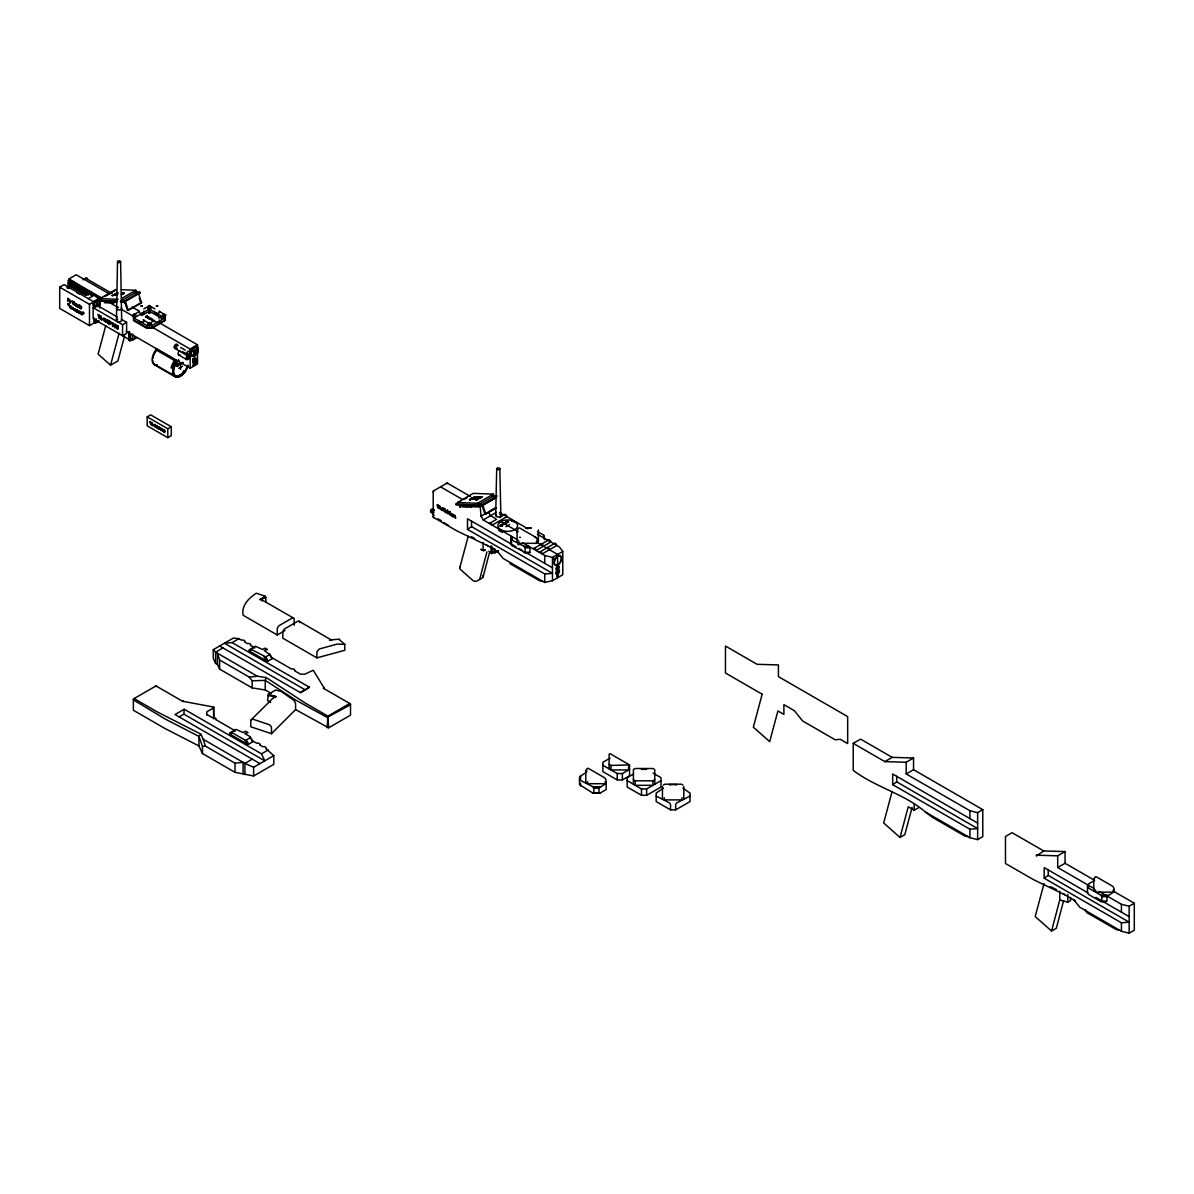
<?xml version="1.0" encoding="UTF-8"?>
<svg xmlns="http://www.w3.org/2000/svg" width="1194" height="1194" viewBox="0 0 1194 1194"><rect width="100%" height="100%" fill="white"/><g stroke="black" fill="none" stroke-linecap="round" stroke-linejoin="round"><path stroke-width="1.5" d="M606.194 783.189L606.194 781.025A2.866 1.657 60 0 0 604.164 777.518L588.717 768.593A2.866 1.657 60 0 0 586.702 769.772L586.702 771.936L579.523 776.921L579.523 784.562L592.836 793.1L600.06 793.1L606.194 789.562L606.194 783.189L599.015 788.174L599.015 792.846L600.06 793.1M609.134 768.876L609.134 754.175L610.059 753.653L629.551 764.906L629.551 775.772L622.387 779.921L617.223 779.921L602.88 771.637L602.88 762.294L610.059 758.145M117.505 261.71L116.46 320.32M495.674 515.465L496.704 468.749M183.861 714.131L184.234 709.236L261.471 753.832L264.784 760.847L183.861 714.131L179.085 716.893M195.219 355.513C195.816 353.722 193.383 357.573 193.413 355.2M194.488 346.947C191.592 350.051 196.607 347.305 195.219 347.364M196.129 360.095C195.92 357.379 193.085 362.289 195.547 361.11M433.676 510.331L433.631 509.987A1.687 0.97 -60 0 0 431.318 511.331L431.318 512.047A1.687 0.97 -60 0 0 432.795 512.166C431.915 514.435 433.213 508.047 431.571 510.942C434.944 512.48 428.258 511.584 432.929 511.107L431.944 511.495L432.84 510.584M432.198 510.629L431.467 510.196L431.601 511.286M505.122 523.912C502.659 521.614 504.943 525.479 504.42 523.42M147.787 307.753L149.354 305.455L150.907 307.753M150.907 323.723L147.787 323.723M150.384 323.723L149.354 326.022L148.31 323.723M528.763 546.419L526.688 546.419M478.988 496.853L480.212 496.808L478.078 497.45M479.63 579.463L486.943 551.807M483.077 576.941L489.465 552.747M1044.019 883.62L1035.198 916.544L1051.541 931.036L1059.765 899.918L1059.765 891.172M1063.63 900.619L1056.317 928.275L1051.541 931.036M99.445 297.948L69.252 279.277M90.804 293.217L91.057 294.455L91.58 293.142M105.759 325.619L98.117 354.14L110.549 365.17L117.907 360.916L124.549 336.126M110.549 365.17L119.101 333.29M459.854 567.478L468.242 536.166M892.037 791.771L883.679 822.964L900.022 837.457L904.798 834.696L912.112 807.428M900.022 837.457L908.246 806.771L914.231 810.233L919.007 807.472M197.338 347.558C196.488 350.439 199.697 346.648 196.368 347.529M504.958 523.733L504.584 523.524M501.181 525.136L501.928 525.569M270.605 702.385L267.605 700.654L268.351 694.281L275.71 690.028L281.187 691.445L294.276 700.594L295.545 703.326L295.59 709.579L328.619 727.803L327.887 716.131L305.082 702.967L266.322 677.61L265.247 680.386L265.247 689.953L271.217 693.401M474.152 496.973L475.331 496.764M116.4 295.037L114.908 295.381L116.266 295.037M473.914 498.928L473.123 499.286L473.764 498.928M116.131 294.814L117.4 294.47L116.131 294.828M473.645 498.704L474.899 498.316L474.122 498.719M115.46 294.217L114.564 294.067M196.368 351.603L198.219 351.29L198.219 348.126M101.43 300.351L99.998 300.754L100.953 300.201M474.376 496.973L475.316 496.719M113.639 295.082L113.594 295.022M433.198 491.943L433.929 490.674M460.406 505.957L459.675 507.226L463.048 504.42M1037.093 854.77L1036.362 856.038L1043.72 850.949L1065.063 851.576L1065.063 863.277L1094.047 880.008M261.964 600.985A3.119 1.791 -60.1 0 0 259.755 599.716L265.292 596.254L266.187 602.492M113.057 295.306L114.325 294.993M472.749 497.808L474.809 497.376M474.794 498.032L477.033 497.122L475.854 497.57M177.787 364.468L178.637 364.23L177.787 365.752M180.891 363.872L180.1 364.245L180.891 362.991M191.577 356.379L191.846 354.797L190.846 355.946L193.965 356.588M472.899 498.182L474.122 497.525L472.063 497.958M1087.495 885.351L1087.495 892.993L1088.54 894.455L1100.793 901.53L1106.987 901.276L1106.987 896.604L1114.151 891.619L1114.151 889.455A2.866 1.657 60 0 0 1112.136 885.948L1096.689 877.023A2.866 1.657 60 0 0 1094.659 878.202M180.891 363.663L180.891 363.245M177.787 364.692L177.787 365.543M190.846 350.275L190.965 355.484C188.607 353.379 194.413 351.185 190.846 350.275L193.234 347.32M191.577 350.708L193.965 347.738M190.219 355.066L191.234 354.424L191.846 356.051M196.607 347.126L197.592 347.23L196.473 348.335M195.219 355.872L197.592 352.902L196.473 352.424M202.458 753.533L202.458 746.399L198.965 736.429L164.936 718.907L133.37 699.848L134.116 698.565L156.921 711.743L200.831 734.116L198.965 736.429L198.965 745.981L202.458 753.533L235.024 772.324L253.621 775.996L273.799 764.354L273.799 755.638L265.635 748.384A2.075 1.194 0 0 0 265.307 746.937A2.075 1.194 0 0 0 262.784 746.743L259.635 744.922A2.075 1.194 0 0 0 259.307 743.474A2.075 1.194 0 0 0 256.8 743.28L252.427 740.758L250.039 736.608L244.83 733.609L248.053 732.594M188.264 357.916L187.816 358.663M156.877 348.812L155.966 349.842A10.925 6.313 -60 0 0 152.131 360.379A10.925 6.313 -60 0 0 156.877 365.289M121.594 294.709L122.43 294.381L121.087 294.411M122.37 293.948L123.385 293.814L122.146 293.873M473.451 498.704L474.675 498.256M271.486 733.683L271.486 727.952A3.119 2.209 45 0 0 268.784 724.504L253.471 719.4A3.119 2.209 45 0 0 250.77 721.057L250.77 726.788L271.486 733.683L295.59 709.579M251.218 719.788L274.053 697.117M178.622 359.872L176.757 361.842A10.925 6.313 -60 0 0 175.906 377.125A10.925 6.313 -60 0 0 188.07 365.334M477.525 499.599L478.376 498.793L477.152 499.122M149.907 313.455L149.354 312.679L148.802 313.455M511.689 537.166L511.689 538.016M511.689 538.867L511.689 539.718M519.539 537.345L520.465 537.345M534.987 537.345L535.912 537.345M543.748 538.016L543.748 537.166M187.965 356.394L188.324 356.185M557.613 571.239L557.896 570.941M432.332 510.48L433.526 509.928A1.687 0.97 -60 0 1 434.064 509.972M339.081 639.521L344.797 644.357L344.797 650.297L316.888 657.864L282.799 638.178L282.799 632.447A3.119 1.806 -60 0 1 285.008 628.626L297.515 621.402A3.119 1.806 -60 0 1 299.724 622.686M471.54 526.614L552.464 573.329L544.733 573.971L467.496 529.375L471.54 526.614L471.54 521.091M305.351 689.953L309.395 687.192L232.158 642.596L224.442 643.238L305.351 689.953L300.575 692.714L219.651 645.999M896.709 781.861L977.632 828.576L969.901 829.203L892.664 784.622L896.709 781.861L896.709 776.339M1048.228 875.426L1129.151 922.141L1121.42 922.783L1044.183 878.187L1048.228 875.426L1048.228 869.904M558.091 573.523C558.628 572.001 556.195 574.18 558.091 572.642M183.324 362.663L182.533 362.334M457.899 504.271L458.571 504.48M115.281 294.381L114.922 294.187M470.824 499.196L471.839 498.883L470.332 499.167M151.966 320.007L152.742 319.35M93.908 317.753L93.908 323.067L89.49 325.604L59.7 308.41L59.7 287.172L64.118 284.62L94.087 302.022L99.221 299.052M68.521 282.515L68.745 283.097M69.894 281.829L70.849 281.277L89.431 292.008L88.475 294.679L69.894 283.963L69.894 281.829L88.475 292.56L89.431 292.008M68.745 282.381C65.864 286.112 73.312 280.694 68.521 283.754M70.491 282.56L68.745 284.336L68.327 283.381M71.416 283.097L68.431 285.097M69.118 285.232L72.356 283.635L69.356 285.635M69.118 285.5L72.356 283.635M70.058 285.769L73.282 284.172L70.058 286.038M70.297 286.187L73.043 284.038M67.536 288.366L68.565 286.978L69.565 288.142M70.983 286.306L74.222 284.709L71.222 286.724M70.983 286.575L74.222 284.709M67.983 288.455L69.565 287.545M82.968 279.844L85.714 278.262A2.597 1.507 -60 0 1 87.49 278.814M71.924 286.844L75.162 285.262L72.162 287.261M71.924 287.127L75.162 285.262M72.864 287.381L76.088 285.799L73.103 287.799M72.864 287.664L76.088 285.799M74.028 288.336L77.028 286.336M74.729 288.47L77.953 286.873L74.968 288.873M74.729 288.739L77.953 286.873M75.655 289.008L78.894 287.411L75.894 289.411M75.655 289.276L78.894 287.411M76.595 289.545L79.834 287.948L76.834 289.963M76.595 289.814L79.834 287.948M77.774 290.5L80.759 288.485M78.461 290.62L81.699 289.038L78.7 291.037M78.461 290.903L81.699 289.038M79.401 291.157L82.625 289.575L79.64 291.575M79.401 291.44L82.625 289.575M80.326 291.694L83.565 290.112L80.565 292.112M80.326 291.978L83.565 290.112M81.267 292.231L84.505 290.649L81.505 292.649M81.267 292.515L84.505 290.649M82.192 292.784L85.431 291.187L82.446 293.187M82.192 293.052L85.431 291.187M83.132 293.321L86.371 291.724L83.371 293.739M83.132 293.59L86.371 291.724M84.073 293.858L87.296 292.261L84.311 294.276M84.073 294.127L87.296 292.261M84.998 294.396L88.237 292.814L85.237 294.814M84.998 294.679L88.237 292.814M85.938 294.933L88.237 293.888L86.177 295.351M85.938 295.216L88.237 293.888M88.237 298.634L93.998 295.321L99.52 299.052M94.087 301.44C108.624 294.052 88.177 301.097 94.087 307.455M59.7 287.172L89.49 304.366L93.908 301.828L93.908 307.724M100.55 300.366L99.968 298.619L115.788 289.485L116.37 291.232M93.908 302.455L99.848 299.037L99.848 304.306L94.236 307.545M116.952 301.798L98.624 301.097L98.356 300.291L101.52 298.455M104.684 296.634L114.176 291.157M116.027 293.44L117.788 293.231M116.475 293.187L117.579 293.052M121.952 319.649L126.609 322.335L126.609 333.38L122.564 335.723L93.132 318.723L93.132 307.679L97.177 305.351L117.31 316.977M115.728 294.903L116.878 295.067M117.057 294.142L117.833 294.291M96.804 306.634L99.52 305.231L99.221 298.485M122.713 293.47L123.803 293.634M123.146 293.217L124.295 293.381M123.594 292.963L124.355 293.112M104.132 301.306L104.594 302.724L113.43 303.067L116.221 301.455M121.549 298.485L135.788 290.261L136.37 292.023L120.549 301.142M120.355 301.142L124.027 301.276L139.847 292.157L140.101 292.963L124.295 302.082L120.624 301.948M98.818 320.485L96.057 322.082L96.057 318.634M98.803 321.305L95.102 323.44L95.102 320.052M141.534 302.709L128.295 310.35L125.34 301.336L124.519 301.306L127.46 310.321L141.534 302.709L138.594 293.694L137.758 293.664M139.414 311.455L133.534 314.843L133.534 320.619L146.772 328.26L151.922 328.26L165.16 320.619L165.16 316.977M143.832 308.903L146.772 307.201L151.922 307.201L154.862 308.903M93.132 307.679L122.564 324.678L126.609 322.335M136.847 316.335L149.354 309.112L161.862 316.335L158.727 318.141M143.101 314.843L149.354 311.231L161.862 318.455M148.802 317.425C145.325 318.231 151.892 317.888 147.981 318.111M151.548 319.082C148.22 319.858 154.16 318.455 151.131 319.977M152.31 319.455L152.787 319.902M154.041 320.843L149.354 323.559L143.101 319.947M133.534 317.813L146.772 325.469L151.922 325.469L165.16 317.813M129.161 340.394L129.907 340.827L129.161 331.484L129.161 340.394L131.922 338.798M165.16 319.947L151.922 327.589L146.772 327.589L133.534 319.947M129.907 340.827L135.415 337.633L134.683 337.215M130.624 334.454L130.624 338.917L132.653 340.081L136.698 337.753M151.847 326.947L190.174 349.081L197.532 344.827L197.532 363.946L190.174 368.185L126.295 331.305M193.309 350.842L196.428 349.678L196.428 353.081L193.861 354.558L193.309 350.842L196.428 349.678M193.309 354.245L196.428 353.081M181.428 363.722L182.518 363.095L181.906 362.573M192.756 359.051L194.965 357.782L196.428 358.633L196.428 361.528L194.219 362.797L192.756 361.946L192.756 359.051L194.219 359.901L196.428 358.633M178.772 368.409L182.458 366.274M193.383 362.304L195.577 361.036L195.577 364.424L193.189 365.603L195.577 364.424M147.19 416.885L150.683 414.87L171.279 426.751L171.279 435.676L167.787 437.691L147.19 425.795L147.19 416.885L167.787 428.78L171.279 426.751M470.526 496.51L447.168 483.033L433.198 491.092L433.198 517.211L456.78 530.823L487.958 545.852M431.318 511.331L433.631 509.987L430.959 511.107A1.687 0.97 -60 0 1 433.273 509.778A1.687 0.97 -60 0 1 434.004 510.211M432.556 510.898L430.959 511.823A1.687 0.97 -60 0 0 432.706 511.659M433.885 510.137A1.687 0.97 -60 0 0 432.422 511.957L433.123 511.554M432.735 513.121A1.687 0.97 -60 0 1 432.422 512.674L433.123 512.271M457.481 502.495L473.287 493.361L493.301 494.137L493.868 495.898L478.048 505.032L477.481 503.271L457.481 502.495L458.048 504.256M496.032 497.749L481.794 505.972L456.123 504.972L455.869 504.166L460.615 501.42M463.779 499.599L466.944 497.779M473.242 498.793L474.391 498.943M475.331 498.167L474.376 498.137L475.54 497.674M477.943 496.659L477.331 497.017M265.247 689.953L252.188 687.923L219.621 669.118L217.472 664.476L215.607 663.416L213.278 658.387L213.278 649.685L233.442 638.029L238.964 638.671L241.606 640.193A2.075 1.194 0 0 1 244.128 640.387A2.075 1.194 0 0 1 244.457 641.835L247.606 643.656A2.075 1.194 0 0 1 250.113 643.85A2.075 1.194 0 0 1 250.456 645.297L254.815 647.82L253.038 647.641M477.928 496.838L476.376 496.988L477.167 496.704M476.913 498.226L477.869 497.764M480.033 497.465L480.988 497.495M480.66 497.107L482.376 496.898L481.092 496.853M477.376 499.346L478.212 499.167M222.965 647.909L215.607 652.148L215.607 663.416M232.158 642.596L238.964 638.671M461.63 505.181L462.093 506.614L470.929 506.957L475.122 504.54M477.481 503.271L493.301 494.137M455.869 504.166L481.54 505.166L495.764 496.943M496.107 508.286L484.973 514.211L482.018 505.181L496.092 497.57M518.047 540.076L483.227 519.972L481.018 516.151L486.898 512.763M489.838 511.062L495.719 507.659M484.973 514.211L495.271 508.256M266.68 649.029L265.128 648.133L262.411 649.446L255.426 646.267L248.994 649.984L249.292 651.014L251.695 649.626L265.725 656.879L269.769 654.551L264.262 650.506L267.486 649.491M265.292 596.254L256.277 593.239C249.068 597.836 241.054 605.761 243.173 615.298L277.262 634.984L284.948 630.551M483.227 519.972L496.465 512.33M496.689 519.256L489.331 523.509A2.075 1.194 60 0 1 490.749 523.062A2.075 1.194 60 0 1 492.167 525.136L506.883 516.644A2.075 1.194 60 0 0 505.465 514.569A2.075 1.194 60 0 0 504.047 515.002M499.629 517.554L502.57 515.853M182.473 701.221L213.592 707.042L213.86 718.997M184.234 709.236L175.04 714.549L259.993 763.608M249.292 651.014L266.337 660.849L268.113 661.028L272.157 658.685L269.471 653.521M502.435 526.121C496.719 525.091 504.644 523.688 502.107 525.673M505.883 526.703L509.554 524.584M483.854 550.658L485.286 549.837A3.119 2.209 14.8 0 1 480.943 549.225L483.854 550.658L481.466 549.688M517.062 532.076L517.972 531.554M213.86 707.743L206.756 711.848L206.756 715.057M491.077 545.748L491.077 553.389L497.331 550.643M492.54 547.464L492.54 551.912L494.57 553.091L498.614 550.747M518.897 541.166L518.897 543.33L536.554 543.33L538.39 542.27L538.39 529.912M300.201 692.505L309.395 687.192M247.248 732.116L245.695 731.235L242.979 732.549L235.994 729.355L229.561 733.071L229.86 734.101L232.263 732.728L244.516 739.802L246.292 739.981L250.337 737.638L250.039 736.608M271.859 657.655L291.53 669.028A2.075 1.194 0 0 1 294.052 669.207A2.075 1.194 0 0 1 294.381 670.655L300.485 674.192L304.903 674.192L313.201 670.237L324.037 687.789L323.305 688.207L350.514 703.923L350.514 715.176L328.619 727.803M522.659 542.748L544.733 555.494L552.464 557.404L562.762 551.464L559.449 547.001L537.375 534.255M229.86 734.101L246.904 743.937L248.68 744.116L252.725 741.787L252.427 740.758M497.331 551.27L503.062 558.404L544.733 582.463L552.464 580.702L562.762 574.747L562.762 551.464M252.277 759.145L244.919 763.399L203.249 739.325L200.831 734.116M261.471 753.832L268.277 749.907M244.919 774.652L244.919 763.399L253.621 767.279L273.799 755.638M609.134 764.369L610.985 765.429L629.551 764.906M602.88 765.264L617.223 773.548L622.387 773.548L629.551 769.414M633.536 773.996L627.149 777.667L627.149 787.01L641.491 795.294L646.641 795.294L660.998 787.01L660.998 777.667L653.028 773.07M633.402 779.757L635.253 780.816L652.894 780.816L654.745 779.757M627.149 780.637L641.491 788.921L646.641 788.921L660.998 780.637M663.282 785.025L664.804 784.204L681.401 784.204L682.938 785.025M663.357 788.1L656.193 793.1L656.193 801.592L670.535 809.875L675.685 809.875L690.028 801.592L690.028 793.1L682.849 788.1M853.217 743.355L860.576 739.116L892.202 757.369L913.544 757.996L913.544 769.697L982.781 809.666L982.781 836.636L977.632 839.621L969.901 837.695L925.29 811.95C904.634 793.891 875.247 787.264 853.217 770.324L853.217 743.355L884.844 761.623L906.186 762.25L913.544 757.996M884.844 761.623L892.202 757.369M906.186 762.25L906.186 773.936L913.544 769.697M906.186 773.936L969.901 810.726L977.632 812.651L982.781 809.666M1036.362 855.188L1057.705 855.829L1065.063 851.576M1057.705 855.829L1057.705 867.516L1065.063 863.277M1094.659 880.366L1088.54 883.903L1088.54 888.082L1100.793 895.157L1101.838 896.604L1101.838 901.276M1059.765 899.918L1067.764 902.216L1070.525 900.619L1070.525 897.5M1099.122 891.425L1121.42 904.306L1129.151 906.216L1134.3 903.246L1134.3 930.216L1129.151 933.186L1121.42 931.275L1079.749 907.216L1074.018 900.082L1075.093 900.709L1063.108 893.784L1064.645 894.679L1033.467 879.635L1005.467 863.486L1005.467 836.516L1012.094 832.696L1043.72 850.949M339.603 639.148L329.529 640.014A3.119 1.806 -59.9 0 1 331.574 640.402M100.968 299.709L99.714 299.903L100.863 299.381M115.728 293.694L117.296 293.5M266.187 597.448L260.292 599.403M526.987 528.33L528.464 528.33M479.869 497.659L481.301 497.51M478.809 498.197C477.212 499.182 480.212 498.107 479.152 498.599M432.541 512.733A1.687 0.97 -60 0 1 432.541 510.077L432.84 512.614M123.4 301.47L122.325 301.575L125.668 303.336M449.511 514.077L448.392 512.271L449.511 512.838M510.808 539.509L524.106 546.345L525.151 547.792L525.151 552.464L511.838 545.628L510.808 544.18L510.808 536.748L511.838 536.509L511.838 539.27M524.106 546.345L528.897 546.345L529.927 547.792L529.927 552.464L524.106 552.718M579.523 779.891L592.836 786.727L593.866 788.174L593.866 792.846L592.836 793.1M675.685 784.816L676.714 784.562L669.491 784.562L670.535 784.816M656.193 796.07L669.491 802.905L670.535 804.353L670.535 809.875M1087.495 888.321L1088.54 888.082M73.67 309.664C72.013 304.724 70.401 309.485 73.804 309.649M117.579 292.709L116.758 293.052L117.639 292.799M217.472 664.476L217.472 653.222L219.621 659.998L249.248 677.102L257.277 676.222L266.322 677.61M249.248 677.102L252.188 680.804L265.247 680.386L295.59 700.027L327.156 717.4L350.514 704.773L349.767 703.49L327.887 716.131L327.156 727.803M202.458 746.399L205.398 746.101L235.024 763.205L243.069 762.324L243.069 773.578M273.59 698.371A3.119 2.209 45.2 0 1 276.292 696.729L267.605 695.609M198.219 351.29L197.1 352.021L197.592 352.902M134.056 314.291L133.012 314.888L134.056 315.485M134.056 315.992L133.012 316.589L134.056 317.186M164.653 317.186L165.384 316.156M330.081 639.7L331.753 639.626M477.301 498.555L477.451 498.48M148.31 306.052L147.787 308.664L150.907 308.664L150.384 306.052M147.787 306.962L150.907 306.962M163.085 315.694L164.653 315.694M134.056 315.783L135.609 315.783M163.085 315.783L164.653 315.783M147.787 324.514L150.907 324.514M148.31 325.425L147.787 322.813L150.907 322.813L150.384 325.425M446.437 483.451L447.914 483.451L447.168 483.033M525.151 547.792L529.927 547.792M525.151 552.464L529.927 552.464M155.265 686.356L156.727 686.356M641.491 769.384L646.641 769.384M592.836 786.727L600.06 786.727M593.866 788.174L599.015 788.174M593.866 792.846L599.015 792.846M1100.793 895.157L1108.032 895.157M1101.838 896.604L1106.987 896.604M1100.793 901.53L1106.226 901.53M459.675 506.375L468.257 506.629M471.69 506.734L480.272 506.987L481.018 516.151M344.797 644.357L337.111 644.103L319.305 648.984L316.947 651.625L316.888 657.864M121.251 289.694L135.788 290.261M134.34 291.933L139.847 292.157M134.609 292.739L140.101 292.963M99.968 298.619L118.161 299.321M98.356 300.291L116.908 301.007M127.46 310.321L128.295 310.35M491.853 495.823L497.346 496.032M476.242 499.734L477.376 499.779M148.862 317.589L147.728 316.813M194.488 346.588L196.861 346.812M195.219 347.021L197.592 347.23M190.846 355.946L193.234 356.17M233.606 730.743L235.382 730.922L215.711 719.549A2.075 1.194 0 0 0 215.383 718.101A2.075 1.194 0 0 0 212.86 717.922L206.756 714.385M148.728 317.679L148.205 318.111M542.882 581.388L539.628 580.791L510.002 563.687M268.351 694.281L275.635 696.505M968.05 836.636L964.797 836.024L932.23 817.218L925.29 811.95M1119.569 930.201L1116.315 929.604L1086.689 912.5L1085.48 909.798M690.028 796.07L676.714 802.905L675.685 804.353L675.685 809.875M68.745 279.575L68.192 286.814M182.383 351.618L185.652 353.454M437.944 518.838L438.631 519.077M471.346 536.718L474.705 538.33M1050.317 886.635L1056.615 889.649M491.077 552.553L491.853 552.941M261.322 599.567L293.53 618.059M159.28 311.455L165.16 314.843M537.464 531.554L543.598 535.091L544.643 539.658M499.51 512.39L527.897 528.793M85.714 278.262L112.117 293.5M109.699 294.112L76.162 274.754L68.804 279.008L102.341 298.366M132.056 307.022L138.444 310.709M159.205 322.708L197.532 344.827M148.071 316.589L146.847 317.514M440.556 486.853L462.362 499.435M495.361 518.494L490.57 515.733L488.376 511.913M500.152 521.256L517.703 531.39M536.867 542.449L557.613 554.434L557.613 577.717M110.326 302.977L118.31 307.589M121.504 309.425L134.28 316.813M190.219 351.887L191.219 352.334M180.682 347.514L185.279 350.17M174.667 348.305L186.801 355.305M76.864 292.62L79.804 294.321M1113.36 891.157L1134.3 903.246M66.983 287.545L67.983 288.112M99.371 306.067L99.371 307.395M515.972 546.748L467.496 518.763L467.496 529.375M518.987 548.494L522.315 550.404M525.435 552.21L552.464 567.807M99.221 306.56L99.445 303.142M178.578 354.902L186.667 359.573M1057.705 867.516L1094.346 888.679M977.632 823.054L892.664 773.996L892.664 784.622M431.258 510.554L432.019 510.913M486.421 544.971L498.405 551.897M1087.898 892.813L1044.183 867.575L1044.183 878.187M1095.838 897.395L1129.151 916.619M122.907 335.932L129.534 339.753L129.534 331.693M439.735 519.778L441.213 520.629M443.944 522.733L448.541 525.39M488.809 551.225L491.45 552.762M154.996 364.558L173.026 374.976M154.369 364.797L175.16 376.797M257.277 676.222L215.607 652.148L213.278 649.685M198.965 745.981L164.936 728.474L133.37 710.251L133.37 698.997L155.996 685.938L183.204 701.639L183.204 700.788M299.067 621.253L331.096 639.85M445.034 509.092L444.332 511.674L443.108 508.883L442.75 510.763L442.929 507.704L445.049 509.107M99.415 296.694L99.968 308.037M432.959 510.42L432.87 510.345A1.687 0.97 -60 0 0 431.84 509.151A1.687 0.97 -60 0 0 430.556 511.405A1.687 0.97 -60 0 0 432.049 511.748M557.329 570.792L558.091 570.657M544.643 539.3L543.598 535.091M510.808 541.419L511.838 542.867M433.198 516.36L433.929 517.644M269.769 654.551L272.157 658.685M265.725 656.879L268.113 661.028M263.949 656.7L266.337 660.849M250.337 737.638L252.725 741.787M246.292 739.981L248.68 744.116M244.516 739.802L246.904 743.937M482.854 505.226L485.809 514.241M481.54 505.166L481.794 505.972M470.466 505.525L470.929 506.957M139.235 298.172L140.713 302.679M124.027 301.276L124.295 302.082M112.952 301.649L113.43 303.067M203.249 739.325L205.398 746.101M251.382 648.596L251.695 649.626M231.949 731.698L232.263 732.728M557.583 572.941L557.001 574.001M499.823 468.749A1.567 0.895 0 0 1 497.495 469.526A1.567 0.895 0 0 1 497.495 467.973A1.567 0.895 0 0 1 499.823 468.749L500.868 515.465M120.624 261.71L121.669 320.32M1129.151 906.216L1129.151 933.186M1121.42 904.306L1121.42 912.171M1121.42 922.783L1121.42 931.275M1113.241 889.978L1113.241 892.157L1095.585 892.157L1095.585 889.978M1093.749 878.724L1093.749 891.082M1067.764 894.425L1067.764 902.216M977.632 812.651L977.632 839.621M969.901 810.726L969.901 818.591M969.901 829.203L969.901 837.695M914.231 803.711L914.231 810.233M683.774 786.473L683.774 798.831M681.938 797.726L681.938 799.89L664.282 799.89L664.282 797.726M662.446 786.473L662.446 798.831M654.745 784.249L654.745 769.563L652.894 768.503L635.253 768.503L633.402 769.563L633.402 784.249M652.894 780.816L652.894 785.309L635.253 785.309L635.253 780.816M646.641 788.921L646.641 795.294M641.491 788.921L641.491 795.294M628.626 765.429L628.626 769.936L610.985 769.936L610.985 765.429M622.387 773.548L622.387 779.921M617.223 773.548L617.223 779.921M605.268 781.548L605.268 783.712L587.612 783.712L587.612 781.548M585.776 770.294L585.776 782.652M580.568 775.473L580.568 779.652M580.568 783.234L580.568 786.01M552.464 557.404L552.464 580.702M544.733 555.494L544.733 563.344M544.733 573.971L544.733 582.463M537.464 542.807L537.464 540.643A2.866 1.657 60 0 0 535.449 537.136L520.002 528.211A2.866 1.657 60 0 0 517.972 529.39M536.554 541.166L536.554 543.33M517.062 529.912L517.062 542.27M494.57 548.628L494.57 553.091M491.824 546.688L491.824 553.822M483.077 542.345L483.077 550.255M449.526 512.838L449.243 512.092A1.627 0.94 60 0 0 448.705 511.748L448.078 513.42L449.526 514.077M433.526 509.928L433.526 510.733M324.037 687.789L324.037 688.639M294.172 625.223L294.172 619.477A3.119 1.806 -60 0 0 291.978 618.208L279.471 625.432A3.119 1.806 -60 0 0 277.262 629.253L277.262 634.984M253.621 767.279L253.621 775.996M252.188 680.804L252.188 687.923M235.024 763.205L235.024 772.324M219.621 659.998L219.621 669.118M213.592 707.042L213.592 718.295M195.398 364.319C195.503 355.931 198.383 362.857 193.189 362.2L193.383 365.707M194.219 359.901L194.219 362.797M193.861 351.17L193.861 354.558M190.174 349.081L190.174 368.185M188.458 355.812L187.667 356.125M188.458 358.693L187.354 359.17M180.607 365.215L180.607 369.468M167.787 428.78L167.787 437.691M151.922 325.469L151.922 328.26M149.354 309.112L149.354 311.231M146.772 325.469L146.772 328.26M132.653 334.141L132.653 340.081M122.564 324.678L122.564 335.723M97.55 300.351L97.55 305.619M96.192 301.142L96.192 306.41M94.236 301.53L94.386 307.455M89.49 304.366L89.49 325.604M88.475 292.56L88.475 294.679M70.849 281.277L70.849 283.411M553.315 559.508A5.463 3.149 -60 0 1 553.926 558.24M556.658 555.359A5.463 3.149 -60 0 1 558.583 554.837M432.9 512.957A1.687 0.97 -60 0 1 432.9 510.286L432.75 514.047A8.358 4.836 0 0 1 434.109 515.166M432.75 511.062A8.358 4.836 0 0 1 434.109 512.196M546.613 548.076A2.075 1.194 60 0 1 548.031 547.643A2.075 1.194 60 0 1 549.449 549.718M540.613 544.613A2.075 1.194 60 0 1 542.031 544.18A2.075 1.194 60 0 1 543.449 546.255M482.928 575.627A3.119 2.209 15 0 1 482.212 577.971L477.063 580.941A3.119 2.209 15 0 1 472.72 580.329L460.645 569.613A3.119 2.209 15 0 1 460.332 566.732M502.51 531.479A10.403 6 0 0 1 498.704 529.285M499.465 522.629A10.403 6 0 0 1 501.39 521.524M511.704 520.733A10.403 6 0 0 1 512.927 521.077M514.047 521.524A10.403 6 0 0 1 515.972 522.629M502.51 532.33A10.403 6 0 0 1 498.704 530.136M511.495 521.017A9.88 5.701 0 0 1 512.659 521.345M513.733 521.763A9.88 5.701 0 0 1 514.704 522.256M499.57 514.166A2.597 1.507 0 0 1 500.525 516.226A2.597 1.507 0 0 1 496.973 516.763A2.597 1.507 0 0 1 496.017 514.718M518.703 544.792A2.597 1.507 0 0 1 517.748 544.24M187.727 365.439A10.403 6 -60 0 1 175.414 376.349A10.403 6 -60 0 1 178.712 360.23M183.801 370.752A10.403 6 -60 0 1 183.01 371.827M180.294 374.468A10.403 6 -60 0 1 179.324 375.095M177.428 375.901A10.403 6 -60 0 1 174.13 375.603M173.488 375.14A10.403 6 -60 0 1 172.951 374.528M172.533 373.767A10.403 6 -60 0 1 172.22 372.901M172.22 368.498A10.403 6 -60 0 1 175.652 361.364M157.384 365.021A10.403 6 -60 0 1 155.727 364.871M154.369 364.095A10.403 6 -60 0 1 153.832 363.483M153.399 362.722A10.403 6 -60 0 1 152.907 360.872M152.907 358.663A10.403 6 -60 0 1 157.384 349.335M173.742 375.289A10.403 6 -60 0 1 172.384 374.498M171.115 367.856A10.403 6 -60 0 1 174.548 360.722M175.294 362.857A9.358 5.403 -60 0 1 176.011 361.886M184.548 371.17A10.403 6 -60 0 1 180.055 375.513M178.16 376.319A10.403 6 -60 0 1 172.772 372.334M172.712 371.274A10.403 6 -60 0 1 177.249 360.797M187.368 365.528A9.88 5.701 -60 0 1 175.667 375.901A9.88 5.701 -60 0 1 178.801 360.588M184.324 370.961A9.88 5.701 -60 0 1 183.563 371.991M182.742 372.931A9.88 5.701 -60 0 1 181.876 373.767M180.981 374.498A9.88 5.701 -60 0 1 180.055 375.095M178.249 375.856A9.88 5.701 -60 0 1 174.011 374.543M173.608 373.841A9.88 5.701 -60 0 1 173.13 372.08M173.07 371.05A9.88 5.701 -60 0 1 173.309 368.827M173.608 367.662A9.88 5.701 -60 0 1 174.518 365.304M175.115 364.17A9.88 5.701 -60 0 1 176.563 362.051M195.712 352.931A1.612 0.925 -60 0 1 194.07 353.185A1.612 0.925 -60 0 1 194.95 350.946A1.612 0.925 -60 0 1 196.279 351.469M179.876 354.767A2.597 1.507 -60 0 1 178.04 353.708A2.597 1.507 -60 0 1 179.876 350.514M121.31 307.679A2.597 1.507 0 0 1 120.37 309.724A2.597 1.507 0 0 1 116.818 309.186A2.597 1.507 0 0 1 117.758 307.127M121.31 319.574A2.597 1.507 0 0 1 120.37 321.619A2.597 1.507 0 0 1 116.818 321.067A2.597 1.507 0 0 1 117.758 319.022M175.831 348.185A2.343 1.358 -60 0 1 174.19 347.066A2.343 1.358 -60 0 1 176.115 344.23A2.343 1.358 -60 0 1 177.428 345.842M177.264 345.29A1.821 1.045 -60 0 1 178.055 345.529M177.264 348.155A1.821 1.045 -60 0 1 175.697 348.006M175.697 347.245A1.821 1.045 -60 0 1 176.608 345.663M174.921 347.857A1.821 1.045 -60 0 1 174.712 346.17A1.821 1.045 -60 0 1 176.16 344.648M159.683 320.798A2.597 1.507 0 0 1 156.742 322.276A2.597 1.507 0 0 1 154.563 320.41M159.324 320.037A2.597 1.507 0 0 1 159.593 320.41M143.877 311.127A2.597 1.507 0 0 1 141.623 313.38A2.597 1.507 0 0 1 139.37 311.127M143.877 320.037A2.597 1.507 0 0 1 141.967 322.276A2.597 1.507 0 0 1 139.116 320.41M159.324 311.127A2.597 1.507 0 0 1 157.414 313.365A2.597 1.507 0 0 1 154.563 311.485M90.177 292.843A1.612 0.925 60 0 1 91.326 292.187A1.612 0.925 60 0 1 92.46 294.157M69.983 282.5A1.612 0.925 60 0 1 68.998 281.277M68.998 279.963A1.612 0.925 60 0 1 70.983 281.097M505.48 523.062L503.972 522.554L506.898 522.987L505.48 523.062M501.241 525.942L499.704 525.718L501.241 525.942M150.25 318.47L149.235 318.723L150.25 318.47M77.983 311.38C75.52 315.35 76.103 306.037 77.983 311.38M80.073 312.664C77.565 315.5 78.476 307.336 80.073 312.664M178.816 364.304C179.831 366.603 180.13 361.663 178.816 364.304M188.473 357.185L187.712 357.827L188.473 357.185M558.12 572.016L557.329 572.627L558.12 572.016M77.013 305.261C78.043 311.335 79.386 303.067 77.013 305.261M79.923 306.933C81.147 312.709 83.058 303.783 79.923 306.933M445.034 510.614C446.153 516.689 447.407 508.48 445.034 510.614M451.869 514.554C452.884 520.614 454.257 512.39 451.869 514.554M68.133 303.604L68.058 304.813L68.133 303.604M68.849 304.007L68.759 305.216L68.849 304.007M82.953 312.156L82.864 313.365L82.953 312.156M83.655 312.559L83.58 313.768L83.655 312.559M502.196 524.256L504.211 524.435L502.241 524.166M505.928 522.106L507.943 522.285L505.928 522.106M69.565 300.187L67.804 301.425L67.804 298.187L69.565 300.187M159.608 427.795L158.921 427.243L159.608 427.795M176.428 365.424C177.234 368.065 177.384 363.633 176.428 365.424M159.936 429.168C157.026 429.541 159.966 424.542 159.936 429.168M71.894 301.231C74.207 309.067 74.073 299.873 71.894 301.231M121.669 292.978L122.698 292.933L121.684 292.873M78.595 311.395L79.476 313.112L78.595 311.395M77.61 311.216C76.401 313.47 76.804 307.813 77.61 311.216M74.073 309.47C75.864 313.932 76.162 306.291 74.073 309.47M80.311 307.052C80.267 310.664 82.446 306.351 80.311 307.052M158.862 428.377L159.533 429.303L158.906 428.273M440.571 508.569C442.347 513.062 442.72 505.465 440.571 508.569M187.682 353.364L187.712 353.26M557.329 568.195L557.329 568.195M556.807 576.015C558.135 578.881 558.956 572.135 556.807 576.015M113.43 324.201C112.146 331.663 111.952 318.604 113.43 324.201M115.534 325.41C114.355 332.887 113.923 319.753 115.534 325.41M161.399 428.885C160.877 434.004 159.996 425.467 161.399 428.885M471.794 498.361L472.809 498.346L471.884 498.271M69.177 299.978C67.759 301.351 68.356 297.321 69.177 299.978M74.431 309.724L75.371 310.559L74.506 309.634M440.944 508.823L441.87 509.659L440.944 508.823M71.506 306.5L71.162 308.171L70.356 305.828L69.849 307.425C68.819 301.127 69.446 311.306 70.491 306.47L71.327 308.828L71.506 306.5M72.431 307.709L73.491 308.589L72.431 307.709M77.416 305.216L78.461 306.097L77.416 305.216M445.437 510.569L446.496 511.45L445.437 510.569M452.257 514.51L453.317 515.39L452.257 514.51M140.996 305.903L142.28 306.007L140.996 305.903M140.996 314.813L142.28 314.917L141.056 314.723M148.593 312.335L150.131 312.455L148.668 312.231M156.444 305.903L157.727 306.007L156.444 305.903M156.444 314.813L157.712 315.022L156.608 314.649M165.682 314.888L164.653 317.485L163.085 317.485L163.085 313.992L165.682 314.888M105.206 319.186C104.221 326.26 102.938 312.067 104.475 320.887L105.027 318.529L105.968 321.783C107.788 315.156 105.535 327.454 105.206 319.186M155.22 425.124C154.489 430.437 153.519 419.781 154.668 426.407L155.101 424.631L155.802 427.079C157.16 422.109 155.474 431.318 155.22 425.124M438.705 505.749C437.72 512.823 436.422 498.629 437.959 507.465L438.526 505.092L439.467 508.346C441.287 501.719 439.034 514.017 438.705 505.749M162.354 428.825C160.891 430.124 163.951 433.676 162.354 428.825M147.056 316.634L146.25 317.171L147.056 316.634M147.28 317.634L148.653 316.992L147.28 317.634M69.043 280.933L69.909 282.023L69.043 280.933M762.16 694.207L753.339 727.146L769.682 741.638L777.906 710.952L783.891 714.4L783.891 704.639L794.338 710.669L802.622 720.967L835.188 739.773L840.292 739.31L847.665 743.578L847.665 716.609L778.413 676.625L778.413 664.939L757.071 664.312L725.459 646.044L725.459 673.013L762.16 694.207M150.489 318.529L148.996 318.694L150.489 318.529M502.495 524.211L503.301 524.121L502.495 524.211M506.211 522.062L507.032 521.972L506.211 522.062M122.086 300.694L123.549 300.351L122.086 300.694M135.698 292.843L137.146 292.485L135.698 292.843M479.6 504.584L481.048 504.226L479.6 504.584M479.854 505.39L481.316 505.032L479.854 505.39M493.197 496.719L494.659 496.361L493.286 496.644M111.475 322.738L109.863 324.559L111.146 322.44L109.699 321.231L111.475 322.738M475.854 497.361L476.809 497.211L475.958 497.286M480.66 497.794L479.824 498.017L480.645 497.808M111.982 295.56L113.475 295.5L111.982 295.56M113.848 294.694L115.176 294.754L113.848 294.694M147.056 315.947L145.593 316.783L147.056 315.947M151.265 318.44L149.862 319.261L151.265 318.44M177.787 364.319L177.563 366.513L177.787 364.319M469.481 499.45L470.212 499.823L469.481 499.45M471.346 498.585L472.675 498.629L471.346 498.585M470.973 499.391L469.794 499.629L470.973 499.391M476.54 499.48L475.854 499.868L476.54 499.48M507.181 521.3L508.495 522.062L507.181 521.3M547.971 540.375L533.255 548.867A2.075 1.194 60 0 1 534.673 548.419A2.075 1.194 60 0 1 536.091 550.509L550.807 542.016A2.075 1.194 60 0 0 549.389 539.927A2.075 1.194 60 0 0 547.971 540.375M553.956 543.837L539.255 552.329A2.075 1.194 60 0 1 540.673 551.882A2.075 1.194 60 0 1 542.091 553.971L556.807 545.479A2.075 1.194 60 0 0 555.389 543.389A2.075 1.194 60 0 0 553.956 543.837M74.625 303.067L74.118 301.694L74.118 305.067L75.013 303.485L75.774 306.022L74.625 303.067M80.938 312.067L80.431 314.082L81.326 312.5L82.087 315.037L80.938 312.067M450.362 512.853L449.854 511.495L449.854 514.868L450.75 513.286L451.496 515.823L450.362 512.853M454.526 515.271L454.018 517.271L454.914 515.689L455.675 518.226L454.526 515.271M526.554 528.002L525.524 528.255L531.345 528.002L526.554 528.002M135.609 313.992L134.056 313.992L134.056 317.485L135.609 317.485L135.609 313.992M447.556 510.166L447.556 513.539L447.556 510.166M100.162 315.723L97.908 314.425L99.221 318.41L99.221 315.559L100.162 315.723M100.818 316.097L100.445 319.111L102.072 320.052L100.818 318.947L100.818 316.097M107.758 320.111L107.579 323.231L107.579 320.44C109.967 331.619 109.236 313.977 108.878 323.32L107.758 320.111M116.624 325.231L116.445 328.35L116.445 325.574C118.833 336.738 118.102 319.096 117.758 328.44L116.624 325.231M176.757 360.648L155.966 348.648L155.966 349.842L176.757 361.842L176.757 360.648M79.535 304.813L79.535 308.186L79.535 304.813M103.311 319.156L102.251 318.544L103.311 319.156M70.252 300.41L70.252 302.843L70.252 300.41M76.625 304.097L76.625 306.515L76.625 304.097M151.444 422.527L149.757 421.557L150.743 424.542L151.444 422.527M151.936 422.81L151.653 425.079L152.877 425.78L151.936 422.81M157.145 425.81L157.011 428.153L157.011 426.064C158.533 433.213 158.205 422.9 157.981 428.213L157.145 425.81M163.787 429.661L163.653 432.004L163.653 429.915C165.175 437.049 164.862 426.736 164.638 432.064L163.787 429.661M153.802 425.109L153.011 424.646L153.802 425.109M558.732 563.866A4.94 2.851 -60 0 0 560.299 556.21A4.94 2.851 -60 0 0 554.464 561.389A4.94 2.851 -60 0 0 558.732 563.866M558.837 564.225A5.463 3.149 -60 0 0 560.568 555.762A5.463 3.149 -60 0 0 554.106 561.493A5.463 3.149 -60 0 0 558.837 564.225M502.778 530.584A9.88 5.701 0 0 0 517.599 525.644A9.88 5.701 0 0 0 502.778 520.703A9.88 5.701 0 0 0 502.778 530.584M558.046 569.717A2.343 1.358 -60 0 0 558.777 566.09A2.343 1.358 -60 0 0 556.016 568.553A2.343 1.358 -60 0 0 558.046 569.717M558.091 573.926A2.597 1.507 -60 0 0 558.911 569.896A2.597 1.507 -60 0 0 555.837 572.627A2.597 1.507 -60 0 0 558.091 573.926M196.577 353.887A1.612 0.925 -60 0 0 197.085 351.379A1.612 0.925 -60 0 0 195.174 353.081A1.612 0.925 -60 0 0 196.577 353.887M188.443 359.095A2.597 1.507 -60 0 0 189.264 355.066A2.597 1.507 -60 0 0 186.189 357.797A2.597 1.507 -60 0 0 188.443 359.095M188.398 354.887A2.343 1.358 -60 0 0 189.145 351.26A2.343 1.358 -60 0 0 186.368 353.708A2.343 1.358 -60 0 0 188.398 354.887M117.967 262.352A1.567 0.895 0 0 0 120.564 261.949A1.567 0.895 0 0 0 118.654 260.844A1.567 0.895 0 0 0 117.967 262.352M89.669 293.142A1.612 0.925 60 0 0 91.371 295.276A1.612 0.925 60 0 0 91.371 292.993A1.612 0.925 60 0 0 89.669 293.142M68.342 280.829A1.612 0.925 60 0 0 70.043 282.948A1.612 0.925 60 0 0 70.043 280.68A1.612 0.925 60 0 0 68.342 280.829"/></g></svg>
